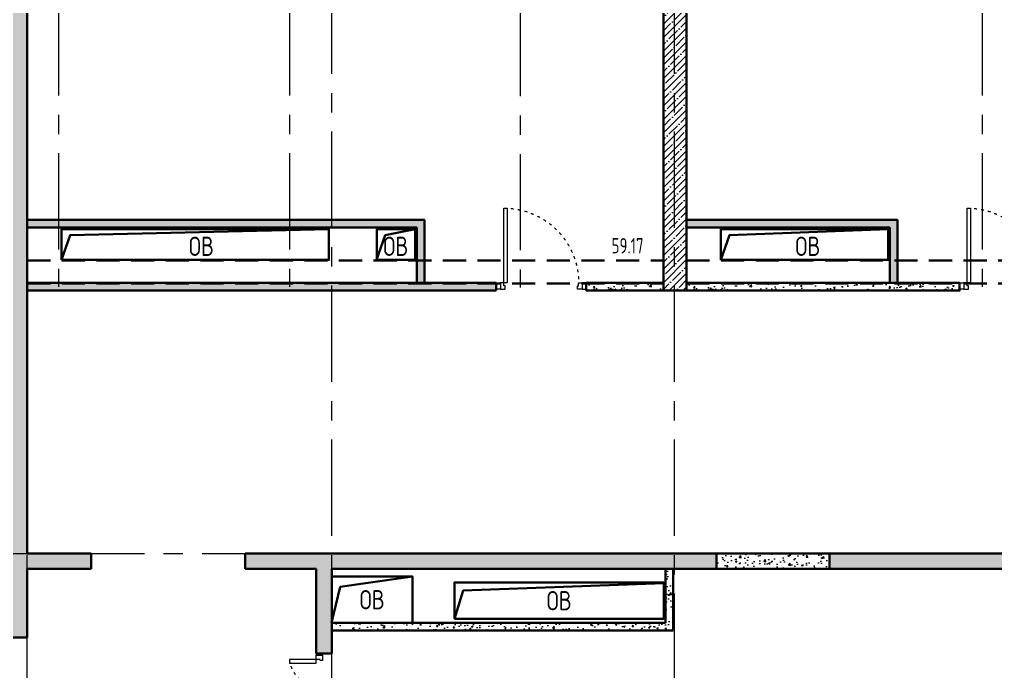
# Model space of a CAD drawing. Header units: millimetres. Extents: x -8689834 to 9419935, y 0 to 135940.
# Drawn here: x 346619 to 359298, y 73633 to 82100 of the extents above; entities that cross this region are included whole.
import ezdxf
from ezdxf import colors
from ezdxf.entities.mleader import LeaderData, LeaderLine
from ezdxf.enums import TextEntityAlignment as Align
from ezdxf.math import Vec2, Vec3

# ---------------------------------------------------------------- set-up
doc = ezdxf.new("R2010")
doc.units = ezdxf.units.MM
doc.header["$MEASUREMENT"] = 0
for name, pattern in [('ACAD_ISO03W100', [30, 12, -18]), ('ADSK_Штриховая_ш2 п1', [3, 2, -1]), ('CENTER', [2, 1.25, -0.25, 0.25, -0.25])]:
    doc.linetypes.add(name, pattern=pattern)
doc.layers.get('0').update_dxf_attribs({"color": 250, "lineweight": 9})
for name, color, linetype, lineweight in [('АР_Двери', 175, 'Continuous', 18), ('АР_Маркер экспликации', 239, 'Continuous', 13), ('АР_Номер помещения', 1, 'Continuous', 25), ('АР_Оси', 7, 'Continuous', 9), ('АР_Отметки', 250, 'Continuous', 15), ('АР_Перегородки газоблок', 165, 'Continuous', 30), ('АР_Перегородки газоблок_Штрих', 165, 'Continuous', 5), ('АР_Помещения_площадь', 19, 'Continuous', 9), ('АР_Сущ Несущая стена', 216, 'Continuous', 30), ('АР_Утеплитель', 154, 'Continuous', 9), ('АР_Штриховка монолит', 250, 'Continuous', 9), ('М_проемы ОВ 4-5эт', 172, 'Continuous', 30)]:
    doc.layers.add(name, color=color, linetype=linetype, lineweight=lineweight)
doc.layers.add('АР_Закладка сущ.проема', color=7, linetype='Continuous', lineweight=30, true_color=0xc70000)
doc.layers.add('Ригели', color=4, linetype='ADSK_Штриховая_ш2 п1', lineweight=30, true_color=0x00ffff)
doc.layers.add('АР_Отверстия', color=251, linetype='Continuous')
doc.layers.get('0').freeze()
doc.styles.add('ICOCPEUR', font='isocpeur.ttf')
doc.styles.add('ISOCPEUR', font='isocpeur.ttf', dxfattribs={"width": 0.7})
doc.styles.get("Standard").update_dxf_attribs({"font": 'isocpeur.ttf', "width": 0.7})

# ---------------------------------------------------------------- blocks, each defined once
blk = doc.blocks.new('_DotSmall')
at = {"color": 0, "linetype": 'ByBlock', "const_width": 0.5}
blk.add_lwpolyline([(-0.0625, 0, 1), (0.0625, 0, 1)], format="xyb", close=True, dxfattribs=at)
blk = doc.blocks.new('*U567')
for points in [[(0, 0), (0, -80), (55, -80), (55, 0), (0, 0)], [(55, -80), (55, 0), (115, 0), (115, -40), (100, -40), (100, -80), (55, -80)], [(1115, -80), (1115, 0), (1055, 0), (1055, -40), (1070, -40), (1070, -80), (1115, -80)], [(1170, 0), (1170, -80), (1115, -80), (1115, 0), (1170, 0)]]:
    blk.add_lwpolyline(points)
blk.add_lwpolyline([(100, -80), (100, -1050), (140, -1050), (140, -80)], close=True)
at = {"linetype": 'ACAD_ISO03W100', "ltscale": 3}
blk.add_arc((100, -80), 970, 270, 0, dxfattribs=at)
blk = doc.blocks.new('Полуторная_на лестницу')
for points in [[(75, 80), (75, 1080), (125, 1080), (125, 80)], [(1375, 430), (1375, 80), (1425, 80), (1425, 430)]]:
    blk.add_lwpolyline(points, close=True)
for points in [[(0, 0), (0, 80), (20, 80), (20, 0), (0, 0)], [(20, 80), (20, 0), (90, 0), (90, 30), (75, 30), (75, 80), (20, 80)], [(1480, 80), (1480, 0), (1410, 0), (1410, 30), (1425, 30), (1425, 80), (1480, 80)], [(1500, 0), (1500, 80), (1480, 80), (1480, 0), (1500, 0)]]:
    blk.add_lwpolyline(points)
at = {"linetype": 'ACAD_ISO03W100', "ltscale": 3}
for centre, radius, start, end in [((75, 80), 1000, 0, 90), ((1465, 40), 392, 95.9075, 174.0925)]:
    blk.add_arc(centre, radius, start, end, dxfattribs=at)
blk = doc.blocks.new('*U1828')
at = {"layer": 'АР_Номер помещения', "color": 7}
blk.add_circle((-13301, 403), 400, dxfattribs=at)
at = {"layer": 'АР_Номер помещения', "color": 7, "style": 'ISOCPEUR', "width": 0.7}
blk.add_attdef('НОМЕР_ПОМЕЩЕНИЯ', text='', height=300, dxfattribs=at).set_placement((-13301, 403), align=Align.MIDDLE_CENTER)
at = {"layer": 'АР_Помещения_площадь', "color": 7, "lineweight": 30, "width": 0.7, "flags": 104}
blk.add_attdef('ИМЯ_ПОМЕЩЕНИЯ', text='', height=100, dxfattribs=at).set_placement((158, 1217), align=Align.MIDDLE_CENTER)

msp = doc.modelspace()

# ---------------------------------------------------------------- hatches: boundary and pattern name
at = {"layer": 'АР_Перегородки газоблок_Штрих', "ltscale": 100}
h = msp.add_hatch(dxfattribs=at)
h.set_pattern_fill('AR-CONC', color=256, scale=30)
h.set_pattern_definition([(50, (133394, 90), (215.17805, -18.82564), [22.5, -247.5]), (355, (133394, 90), (-41.6254, 225.65764), [18, -198]), (100.45144, (133411.92, 88.43), (173.55265, 206.832), [19.12206, -210.34263]), (46.1842, (133394, 150), (320.1724, -49.65578), [33.75, -371.25]), (96.63564, (133420.67, 145.86), (280.3986, 292.2356), [28.6831, -315.51413]), (351.18416, (133394, 150), (280.3986, 292.2356), [27, -297]), (21, (133424, 135), (179.07212, -120.78567), [22.5, -247.5]), (326, (133424, 135), (72.9946, 217.54501), [18, -198]), (71.45144, (133438.92, 124.93), (252.06671, 96.75935), [19.12206, -210.34263]), (37.5, (133393.99, 90), (3.647957, 99.868156), [0, -195.6, 0, -201, 0, -198.75]), (7.5, (133393.99, 90), (78.92086, 118.323514), [0, -114.6, 0, -191.1, 0, -75.75]), (327.5, (133327.09, 90), (160.14673, -6.766462), [0, -75, 0, -234, 0, -310.5]), (317.5, (133297.1, 90), (174.95585, 30.031495), [0, -97.5, 0, -155.4, 0, -220.5])])
h.paths.add_polyline_path([(351879.2, 79498.5), (346719.6, 79498.5), (346719.6, 79398.5), (351779.2, 79398.5), (351779.2, 78690.3), (351879.2, 78690.3)])
h.paths.add_polyline_path([(346719.6, 79488.5), (346719.6, 79388.5)], flags=17)
h = msp.add_hatch(dxfattribs=at)
h.set_pattern_fill('AR-CONC', color=256, scale=30)
h.set_pattern_definition([(50, (139539.39, 90), (215.17805, -18.82564), [22.5, -247.5]), (355, (139539.4, 90), (-41.6254, 225.65764), [18, -198]), (100.45144, (139557.32, 88.43), (173.55265, 206.832), [19.12206, -210.34263]), (46.1842, (139539.4, 150), (320.1724, -49.65578), [33.75, -371.25]), (96.63564, (139566.07, 145.86), (280.3986, 292.2356), [28.6831, -315.51413]), (351.18416, (139539.4, 150), (280.3986, 292.2356), [27, -297]), (21, (139569.39, 135), (179.07212, -120.78567), [22.5, -247.5]), (326, (139569.4, 135), (72.9946, 217.54501), [18, -198]), (71.45144, (139584.31, 124.93), (252.06671, 96.75935), [19.12206, -210.34263]), (37.5, (139539.39, 90), (3.647957, 99.868156), [0, -195.6, 0, -201, 0, -198.75]), (7.5, (139539.39, 90), (78.92086, 118.323514), [0, -114.6, 0, -191.1, 0, -75.75]), (327.5, (139472.49, 90), (160.14673, -6.766462), [0, -75, 0, -234, 0, -310.5]), (317.5, (139442.49, 90), (174.95585, 30.031495), [0, -97.5, 0, -155.4, 0, -220.5])])
h.paths.add_polyline_path([(352865, 79488.5), (352865, 79388.5)])
h.paths.add_polyline_path([(355284.6, 79498.5), (355284.6, 79398.5), (357924.6, 79398.5), (357924.6, 78690.3), (358024.6, 78690.3), (358024.6, 79498.5)])
h = msp.add_hatch(dxfattribs=at)
h.set_pattern_fill('AR-CONC', color=256, scale=30)
h.set_pattern_definition([(50, (4140, 3584.68), (215.178055, -18.82564), [22.5, -247.5]), (355, (4140, 3584.68), (-41.6254, 225.65764), [18, -198]), (100.451444, (4157.93, 3583.11), (173.55265, 206.832), [19.12206, -210.34263]), (46.1842, (4140, 3644.68), (320.1724, -49.65578), [33.75, -371.25]), (96.63564, (4166.68, 3640.54), (280.39858, 292.23558), [28.6831, -315.51413]), (351.18416, (4140, 3644.68), (280.39858, 292.23558), [27, -297]), (21, (4170, 3629.68), (179.07212, -120.78567), [22.5, -247.5]), (326, (4170, 3629.68), (72.9946, 217.54501), [18, -198]), (71.451445, (4184.92, 3619.62), (252.06671, 96.75935), [19.12206, -210.34263]), (37.5, (4140, 3584.68), (3.647957, 99.868156), [0, -195.6, 0, -201, 0, -198.75]), (7.5, (4140, 3584.68), (78.92086, 118.323514), [0, -114.6, 0, -191.1, 0, -75.75]), (327.5, (4073.1, 3584.68), (160.14673, -6.766462), [0, -75, 0, -234, 0, -310.5]), (317.5, (4043.1, 3584.68), (174.95585, 30.031495), [0, -97.5, 0, -155.4, 0, -220.5])])
h.paths.add_polyline_path([(346719.6, 78580.3), (346719.6, 78700.3), (346719.6, 78700.3), (346719.6, 78580.3), (352812.4, 78580.3), (352812.6, 78680.3), (346719.6, 78680.3)])
h = msp.add_hatch(dxfattribs=at)
h.set_pattern_fill('AR-CONC', color=256, scale=30)
h.set_pattern_definition([(50, (11402.92, 3584.68), (215.178055, -18.82564), [22.5, -247.5]), (355, (11402.92, 3584.68), (-41.6254, 225.65764), [18, -198]), (100.451444, (11420.85, 3583.11), (173.55265, 206.832), [19.12206, -210.34263]), (46.1842, (11402.92, 3644.68), (320.1724, -49.65578), [33.75, -371.25]), (96.63564, (11429.6, 3640.54), (280.39858, 292.23558), [28.6831, -315.51413]), (351.18416, (11402.92, 3644.68), (280.39858, 292.23558), [27, -297]), (21, (11432.92, 3629.68), (179.07212, -120.78567), [22.5, -247.5]), (326, (11432.92, 3629.68), (72.9946, 217.54501), [18, -198]), (71.451445, (11447.84, 3619.62), (252.06671, 96.75935), [19.12206, -210.34263]), (37.5, (11402.92, 3584.68), (3.647957, 99.868156), [0, -195.6, 0, -201, 0, -198.75]), (7.5, (11402.92, 3584.68), (78.92086, 118.323514), [0, -114.6, 0, -191.1, 0, -75.75]), (327.5, (11336.02, 3584.68), (160.14673, -6.766462), [0, -75, 0, -234, 0, -310.5]), (317.5, (11306.02, 3584.68), (174.95585, 30.031495), [0, -97.5, 0, -155.4, 0, -220.5])])
h.paths.add_polyline_path([(353982.5, 78580.3), (353982.5, 78700.3), (353982.5, 78700.3), (353982.5, 78580.3), (354984.5, 78580.3), (354984.7, 78680.3), (353982.5, 78680.3)])
h = msp.add_hatch(dxfattribs=at)
h.set_pattern_fill('AR-CONC', color=256, scale=30)
h.set_pattern_definition([(50, (12705, 3584.68), (215.178055, -18.82564), [22.5, -247.5]), (355, (12705, 3584.68), (-41.6254, 225.65764), [18, -198]), (100.451444, (12722.93, 3583.11), (173.55265, 206.832), [19.12206, -210.34263]), (46.1842, (12705, 3644.68), (320.1724, -49.65578), [33.75, -371.25]), (96.63564, (12731.68, 3640.54), (280.39858, 292.23558), [28.6831, -315.51413]), (351.18416, (12705, 3644.68), (280.39858, 292.23558), [27, -297]), (21, (12735, 3629.68), (179.07212, -120.78567), [22.5, -247.5]), (326, (12735, 3629.68), (72.9946, 217.54501), [18, -198]), (71.451445, (12749.92, 3619.62), (252.06671, 96.75935), [19.12206, -210.34263]), (37.5, (12705, 3584.68), (3.647957, 99.868156), [0, -195.6, 0, -201, 0, -198.75]), (7.5, (12705, 3584.68), (78.92086, 118.323514), [0, -114.6, 0, -191.1, 0, -75.75]), (327.5, (12638.1, 3584.68), (160.14673, -6.766462), [0, -75, 0, -234, 0, -310.5]), (317.5, (12608.1, 3584.68), (174.95585, 30.031495), [0, -97.5, 0, -155.4, 0, -220.5])])
h.paths.add_polyline_path([(355284.6, 78580.3), (355284.6, 78700.3), (355284.6, 78700.3), (355284.6, 78580.3), (358832, 78580.3), (358832.2, 78680.3), (355284.6, 78680.3)])
h = msp.add_hatch(dxfattribs=at)
h.set_pattern_fill('AR-CONC', color=256, scale=30)
h.set_pattern_definition([(50, (0, 0), (215.178055, -18.82564), [22.5, -247.5]), (355, (0, 0), (-41.6254, 225.65764), [18, -198]), (100.451444, (17.93, -1.57), (173.55265, 206.832), [19.12206, -210.34263]), (46.1842, (0, 60), (320.1724, -49.65578), [33.75, -371.25]), (96.63564, (26.68, 55.86), (280.39858, 292.23558), [28.6831, -315.51413]), (351.18416, (0, 60), (280.39858, 292.23558), [27, -297]), (21, (30, 45), (179.072116, -120.78567), [22.5, -247.5]), (326, (30, 45), (72.9946, 217.54501), [18, -198]), (71.451445, (44.92, 34.93), (252.06671, 96.75935), [19.12206, -210.34263]), (37.5, (0, 0), (3.647957, 99.868156), [0, -195.6, 0, -201, 0, -198.75]), (7.5, (0, 0), (78.92086, 118.323514), [0, -114.6, 0, -191.1, 0, -75.75]), (327.5, (-66.9, 0), (160.14673, -6.766462), [0, -75, 0, -234, 0, -310.5]), (317.5, (-96.9, 0), (174.95585, 30.031495), [0, -97.5, 0, -155.4, 0, -220.5])])
h.paths.add_polyline_path([(355674.3, 75165.7), (355674.3, 74965.7), (357144, 74965.7), (357144, 75165.7)])
h = msp.add_hatch(dxfattribs=at)
h.set_pattern_fill('AR-CONC', color=256, scale=30)
h.set_pattern_definition([(50, (134544, 0), (215.17805, -18.82564), [22.5, -247.5]), (355, (134544, 0), (-41.6254, 225.65764), [18, -198]), (100.45144, (134561.93, -1.57), (173.55265, 206.832), [19.12206, -210.34263]), (46.1842, (134544, 60), (320.1724, -49.65578), [33.75, -371.25]), (96.63564, (134570.68, 55.86), (280.3986, 292.2356), [28.6831, -315.51413]), (351.18416, (134544, 60), (280.3986, 292.2356), [27, -297]), (21, (134574, 45), (179.07212, -120.78567), [22.5, -247.5]), (326, (134574, 45), (72.9946, 217.54501), [18, -198]), (71.45144, (134588.92, 34.93), (252.06671, 96.75935), [19.12206, -210.34263]), (37.5, (134544, 0), (3.647957, 99.868156), [0, -195.6, 0, -201, 0, -198.75]), (7.5, (134544, 0), (78.92086, 118.323514), [0, -114.6, 0, -191.1, 0, -75.75]), (327.5, (134477.1, 0), (160.14673, -6.766462), [0, -75, 0, -234, 0, -310.5]), (317.5, (134447.1, 0), (174.95585, 30.031495), [0, -97.5, 0, -155.4, 0, -220.5])])
h.paths.add_polyline_path([(355109.6, 74966), (355009.6, 74965.4), (355009.6, 74264.5), (350674.7, 74264.5), (350674.6, 74164.5), (355109.6, 74164.5)])
at = {"layer": 'АР_Утеплитель', "ltscale": 100}
h = msp.add_hatch(dxfattribs=at)
h.set_pattern_fill('ANSI37', color=256, scale=700)
h.set_pattern_definition([(45, (-615542.02, 104359.21), (-61.871843, 61.871843), []), (135, (-615542.02, 104359.21), (-61.871843, -61.871843), [])])
edge = h.paths.add_edge_path(flags=17)
edge.add_line((376939.6, 63505.8), (377089.6, 63505.8))
edge.add_line((377089.6, 63505.8), (377089.6, 66645.7))
edge.add_line((377089.6, 66645.7), (368554.3, 66645.7))
edge.add_arc((363742.1, 66559.2), 4812.9, -3.73457, 1.02993, ccw=False)
edge.add_line((368544.9, 66245.7), (368695.3, 66245.7))
edge.add_arc((363905.3, 66542.7), 4799.2, 356.45146, 359.43836)
edge.add_line((368704.3, 66495.7), (376939.6, 66495.7))
edge.add_line((376939.6, 66495.7), (376939.6, 63505.8))
h.paths.add_polyline_path([(380769.6, 61305.7), (380769.6, 61455.7), (377089.6, 61455.7), (377089.6, 63505.8), (376939.6, 63505.8), (376939.6, 61305.7)], flags=17)
h.paths.add_polyline_path([(380769.6, 61455.7), (380769.6, 61305.7), (384819.6, 61305.7), (384819.6, 54955.7), (398219.6, 54955.7), (398219.6, 64965.7), (391869.6, 64965.7), (391869.6, 82835.7), (381369.6, 82835.7), (381369.6, 86800.7), (346269.6, 86800.7), (346269.6, 82835.7), (341444.4, 82835.7), (341444.4, 82685.7), (346419.6, 82685.7), (346419.6, 86650.7), (381219.6, 86650.7), (381219.6, 82685.7), (391719.6, 82685.7), (391719.6, 64815.7), (398069.6, 64815.7), (398069.6, 55105.7), (384969.6, 55105.7), (384969.6, 61455.7)])
at = {"layer": 'АР_Штриховка монолит', "ltscale": 100}
h = msp.add_hatch(dxfattribs=at)
h.set_pattern_fill('ANSI35', color=256, scale=500)
h.paths.add_polyline_path([(347549.6, 74965.7), (347549.6, 75165.7), (346719.6, 75165.7), (346719.6, 86350.7), (380919.6, 86350.7), (380919.6, 86650.7), (346419.6, 86650.7), (346419.6, 82685.7), (346419.6, 82485.7), (346419.6, 75165.7), (346519.6, 75165.7), (346519.6, 74075.7), (346719.6, 74075.7), (346719.6, 74965.7)])
h.paths.add_polyline_path([(349549.6, 75165.7), (349549.6, 74965.7), (350474.6, 74965.7), (350474.6, 73865.7), (350674.6, 73865.7), (350674.6, 74965.7), (355674.3, 74965.7), (355674.3, 75165.7)])
h = msp.add_hatch(dxfattribs=at)
h.set_pattern_fill('ANSI35', color=256, scale=500)
h.paths.add_polyline_path([(355284.6, 86350.7), (354984.6, 86350.7), (354984.6, 78580.3), (355284.6, 78580.3)])
h = msp.add_hatch(dxfattribs=at)
h.set_pattern_fill('ANSI35', color=256, scale=500)
h.set_pattern_definition([(45, (-3240.6, 3970), (-88.388348, 88.388348), []), (45, (-3152.21, 3970), (-88.388348, 88.388348), [156.25, -31.25, 0, -31.25])])
h.paths.add_polyline_path([(375450.2, 75165.7), (357144, 75167), (357144, 74965.7), (375450.2, 74965.7)])

# ---------------------------------------------------------------- linework, layer by layer
at = {"layer": 'АР_Закладка сущ.проема', "ltscale": 100}
msp.add_lwpolyline([(357144, 75165.7), (355674.3, 75165.7), (355674.3, 74965.7), (357144, 74965.7)], close=True, dxfattribs=at)
at = {"layer": 'АР_Оси', "linetype": 'CENTER', "ltscale": 1000}
for p, q in [((347124.6, 134363.2), (347124.6, 78630.8)), ((350124.6, 134363.2), (350124.6, 78630.8)), ((353124.6, 134353.1), (353124.6, 78620.8)), ((359124.6, 134363.2), (359124.6, 78630.8)), ((346719.6, 53394.4), (346719.6, 87701.9)), ((350674.6, 53394.4), (350674.6, 87701.9)), ((355129.6, 53394.4), (355129.6, 87701.9)), ((316990.9, 75165.7), (400588, 75165.7)), ((316990.9, 75165.7), (355674.3, 75165.7)), ((357144, 75165.7), (375450.2, 75165.7))]:
    msp.add_line(p, q, dxfattribs=at)
at = {"layer": 'АР_Перегородки газоблок', "ltscale": 100}
for p, q in [((355009.6, 74965.7), (355009.6, 74264.5)), ((355109.6, 74965.7), (355109.6, 74164.5)), ((355009.6, 74264.5), (350674.6, 74264.5)), ((355109.6, 74164.5), (350674.6, 74164.5))]:
    msp.add_line(p, q, dxfattribs=at)
for points in [[(346719.6, 79498.5), (351879.2, 79498.5), (351879.2, 78680.3)], [(351779.2, 78680.3), (351779.2, 79398.5), (346719.6, 79398.5)], [(355284.6, 79498.5), (358024.6, 79498.5), (358024.6, 78680.3)], [(357924.6, 78680.3), (357924.6, 79398.5), (355284.6, 79398.5)], [(346719.6, 78680.3), (352812.5, 78680.3)], [(352812.5, 78680.3), (352812.5, 78580.3)], [(353982.5, 78580.3), (353982.5, 78680.3)], [(353982.5, 78680.3), (354984.6, 78680.3)], [(355284.6, 78680.3), (358832.1, 78680.3), (358832.1, 78580.3), (355284.6, 78580.3)], [(352812.5, 78580.3), (346719.6, 78580.3)], [(354984.6, 78580.3), (353982.5, 78580.3)]]:
    msp.add_lwpolyline(points, dxfattribs=at)
at = {"layer": 'АР_Сущ Несущая стена', "ltscale": 100}
for p, q in [((346719.6, 86350.7), (346719.6, 75165.7)), ((354984.6, 86350.7), (354984.6, 78580.3)), ((355284.6, 86350.7), (355284.6, 78580.3)), ((354984.6, 78580.3), (355284.6, 78580.3)), ((346719.6, 75165.7), (347549.6, 75165.7)), ((349549.6, 75165.7), (355674.3, 75165.7)), ((355674.3, 74965.7), (355674.3, 75165.7)), ((357144, 74965.7), (357144, 75165.7)), ((357144, 75165.7), (375450.2, 75165.7)), ((346719.6, 74965.7), (346719.6, 74075.7)), ((346719.6, 74965.7), (347549.6, 74965.7)), ((349549.6, 74965.7), (350474.6, 74965.7)), ((350474.6, 74965.7), (350474.6, 73865.7)), ((350674.6, 74965.7), (355674.3, 74965.7)), ((350674.6, 74965.7), (350674.6, 73865.7)), ((357144, 74965.7), (375450.2, 74965.7)), ((346519.6, 74075.7), (346719.6, 74075.7)), ((350474.6, 73865.7), (350674.6, 73865.7))]:
    msp.add_line(p, q, dxfattribs=at)
for points in [[(347549.6, 75165.7), (347549.6, 74965.7)], [(349549.6, 75165.7), (349549.6, 74965.7)]]:
    msp.add_lwpolyline(points, dxfattribs=at)
at = {"layer": 'М_проемы ОВ 4-5эт'}
for points in [[(347164.6, 78978.5), (350639.6, 78978.5), (350639.6, 79378.5), (347164.6, 79378.5)], [(351259.2, 78977.5), (351759.2, 78977.5), (351759.2, 79377.5), (351259.2, 79377.5)], [(355729.6, 78978.5), (357904.6, 78978.5), (357904.6, 79378.5), (355729.6, 79378.5)], [(350674.6, 74265.1), (351724.6, 74265.1), (351724.6, 74865.1), (350674.6, 74865.1)], [(352269.6, 74315.1), (354989.6, 74315.1), (354989.6, 74790.1), (352269.6, 74790.1)]]:
    msp.add_lwpolyline(points, close=True, dxfattribs=at)
for points in [[(347164.6, 78977.5), (347276.5, 79298.5), (350639.6, 79378.5)], [(351258.8, 78977.5), (351370.8, 79298.5), (351759.3, 79377.5)], [(355729.2, 78977.5), (355841.1, 79298.5), (357904.6, 79378.5)], [(350674.3, 74264.1), (350786.2, 74731.3), (351724.6, 74865.1)], [(352269.6, 74315.1), (352381.5, 74684.2), (354989.6, 74782.3)]]:
    msp.add_lwpolyline(points, dxfattribs=at)
at = {"layer": 'Ригели', "color": 6, "linetype": 'ADSK_Штриховая_ш2 п1', "lineweight": 30, "ltscale": 150}
for p, q in [((346719.6, 78970.1), (354984.6, 78970.1)), ((355284.6, 78970.1), (363549.6, 78970.1)), ((346719.6, 78670.1), (354984.6, 78670.1)), ((355284.6, 78670.1), (363549.6, 78670.1))]:
    msp.add_line(p, q, dxfattribs=at)

# ---------------------------------------------------------------- block references
at = {"layer": 'АР_Двери', "xscale": -1, "rotation": 180}
for p in [(352812.5, 78600.3), (358832.1, 78600.3)]:
    msp.add_blockref('*U567', p, dxfattribs=at)
at = {"layer": 'АР_Двери', "rotation": 90.00000000000001}
msp.add_blockref('Полуторная_на лестницу', (350554.6, 72365.7), dxfattribs=at)
at = {"layer": 'АР_Маркер экспликации', "color": 7}
ref = msp.add_blockref('*U1828', (364491.2, 82864.6), dxfattribs=at)
ref.add_attrib('НОМЕР_ПОМЕЩЕНИЯ', '509', dxfattribs={"layer": 'АР_Номер помещения', "color": 7, "height": 300, "style": 'ISOCPEUR', "width": 0.7}).set_placement((351189.9, 83267.3), align=Align.MIDDLE_CENTER)
ref.add_attrib('ПЛОЩАДЬ_ПОМЕЩЕНИЯ', '59.17', dxfattribs={"layer": 'АР_Помещения_площадь', "color": 7, "height": 200, "style": 'ISOCPEUR', "width": 0.7}).set_placement((354726.4, 79161.9), align=Align.MIDDLE_RIGHT)

# ---------------------------------------------------------------- texts
at = {"layer": 'АР_Отверстия', "ltscale": 100, "char_height": 250, "attachment_point": 5, "line_spacing_factor": 0.7, "style": 'ICOCPEUR'}
for insert in [(348980.7, 79155.1), (351506.2, 79155.1), (356859.2, 79155.1), (351199.6, 74565.1), (353629.6, 74552.6)]:
    msp.add_mtext('\\A1;{\\W0.8;ОВ}', dxfattribs=dict(at, insert=insert))

# ---------------------------------------------------------------- leaders
at = {"layer": 'АР_Отметки'}
ml = msp.add_multileader_mtext('Standard', dxfattribs=at)
ml.set_content('Л.4', color=256, style='ISOCPEUR')
ml.set_leader_properties(color=256, linetype='Continuous', lineweight=-1)
ml.set_arrow_properties(name='DOTSMALL')
ml.build(insert=Vec2(0, 0))
ml.multileader.update_dxf_attribs({"has_text_frame": 1, "text_left_attachment_type": 4, "text_right_attachment_type": 4, "dogleg_length": 100, "arrow_head_size": 180})
ctx = ml.context
ctx.base_point, ctx.char_height, ctx.arrow_head_size, ctx.landing_gap_size, ctx.plane_origin = Vec3(492034.9, 129862.6), 250, 180, 50, Vec3(520155.4, 117704.9)
ctx.left_attachment, ctx.right_attachment = 4, 4
notes = []
notes.append((ctx, [(0, (0, 0, 0), (0, 0), (1, 0), 1, [])]))
ctx.mtext.insert, ctx.mtext.width, ctx.mtext.line_spacing_style, ctx.mtext.flow_direction = Vec3(492084.9, 130195.9), 852.697, 2, 5
ml = msp.add_multileader_mtext('Standard', dxfattribs=at)
ml.set_content('Л.4', color=256, style='ISOCPEUR')
ml.set_leader_properties(color=256, linetype='Continuous', lineweight=-1)
ml.set_arrow_properties(name='DOTSMALL')
ml.build(insert=Vec2(0, 0))
ml.multileader.update_dxf_attribs({"has_text_frame": 1, "text_left_attachment_type": 4, "text_right_attachment_type": 4, "dogleg_length": 100, "arrow_head_size": 180})
ctx = ml.context
ctx.base_point, ctx.char_height, ctx.arrow_head_size, ctx.landing_gap_size, ctx.plane_origin = Vec3(354034, 129862.6), 250, 180, 50, Vec3(382154.5, 117704.9)
ctx.left_attachment, ctx.right_attachment = 4, 4
notes.append((ctx, [(0, (0, 0, 0), (0, 0), (1, 0), 1, [])]))
ctx.mtext.insert, ctx.mtext.width, ctx.mtext.line_spacing_style, ctx.mtext.flow_direction = Vec3(354084, 130195.9), 852.697, 2, 5
ml = msp.add_multileader_mtext('Standard', dxfattribs=at)
ml.set_content('+13,700', color=256, style='ISOCPEUR')
ml.set_leader_properties(color=256, linetype='Continuous', lineweight=-1)
ml.set_arrow_properties(name='DOTSMALL')
ml.build(insert=Vec2(0, 0))
ml.multileader.update_dxf_attribs({"has_text_frame": 1, "text_left_attachment_type": 4, "text_right_attachment_type": 4, "dogleg_length": 100, "arrow_head_size": 180})
ctx = ml.context
ctx.base_point, ctx.char_height, ctx.arrow_head_size, ctx.landing_gap_size, ctx.plane_origin = Vec3(383897.4, 81208.7), 250, 180, 50, Vec3(383648, 80547.8)
ctx.left_attachment, ctx.right_attachment = 4, 4
notes.append((ctx, [(0, (0, 0, 0), (0, 0), (1, 0), 1, [])]))
ctx.mtext.insert, ctx.mtext.width, ctx.mtext.line_spacing_style, ctx.mtext.flow_direction = Vec3(383947.4, 81542), 852.697, 2, 5
ml = msp.add_multileader_mtext('Standard', dxfattribs=at)
ml.set_content('Л.1', color=256, style='ISOCPEUR')
ml.set_leader_properties(color=256, linetype='Continuous', lineweight=-1)
ml.set_arrow_properties(name='DOTSMALL')
ml.build(insert=Vec2(0, 0))
ml.multileader.update_dxf_attribs({"has_text_frame": 1, "text_left_attachment_type": 4, "text_right_attachment_type": 4, "dogleg_length": 100, "arrow_head_size": 180})
ctx = ml.context
ctx.base_point, ctx.char_height, ctx.arrow_head_size, ctx.landing_gap_size, ctx.plane_origin = Vec3(381637, 80989.8, 0), 250, 180, 50, Vec3(368740.9, 68449, 0)
ctx.left_attachment, ctx.right_attachment = 4, 4
notes.append((ctx, [(0, (0, 0, 0), (0, 0), (1, 0), 1, [])]))
ctx.mtext.insert, ctx.mtext.width, ctx.mtext.line_spacing_style, ctx.mtext.flow_direction = Vec3(381687, 81323.1, 0), 852.697, 2, 5
ml = msp.add_multileader_mtext('Standard', dxfattribs=at)
ml.set_content('+19,400', color=256, style='ISOCPEUR')
ml.set_leader_properties(color=256, linetype='Continuous', lineweight=-1)
ml.set_arrow_properties(name='DOTSMALL')
ml.build(insert=Vec2(0, 0))
ml.multileader.update_dxf_attribs({"has_text_frame": 1, "text_left_attachment_type": 4, "text_right_attachment_type": 4, "dogleg_length": 100, "arrow_head_size": 180})
ctx = ml.context
ctx.base_point, ctx.char_height, ctx.arrow_head_size, ctx.landing_gap_size, ctx.plane_origin = Vec3(522386.5, 76516.7), 250, 180, 50, Vec3(522305.1, 74806)
ctx.left_attachment, ctx.right_attachment = 4, 4
notes.append((ctx, [(0, (0, 0, 0), (0, 0), (1, 0), 1, [])]))
ctx.mtext.insert, ctx.mtext.width, ctx.mtext.defined_height, ctx.mtext.line_spacing_style, ctx.mtext.flow_direction = Vec3(522436.5, 76850), 696.035, 776.5, 2, 5
ml = msp.add_multileader_mtext('Standard', dxfattribs=at)
ml.set_content('+19,400', color=256, style='ISOCPEUR')
ml.set_leader_properties(color=256, linetype='Continuous', lineweight=-1)
ml.set_arrow_properties(name='DOTSMALL')
ml.build(insert=Vec2(0, 0))
ml.multileader.update_dxf_attribs({"has_text_frame": 1, "text_left_attachment_type": 4, "text_right_attachment_type": 4, "dogleg_length": 100, "arrow_head_size": 180})
ctx = ml.context
ctx.base_point, ctx.char_height, ctx.arrow_head_size, ctx.landing_gap_size, ctx.plane_origin = Vec3(480510.6, 76415.4), 250, 180, 50, Vec3(480513.6, 74228)
ctx.left_attachment, ctx.right_attachment = 4, 4
notes.append((ctx, [(0, (0, 0, 0), (0, 0), (1, 0), 1, [])]))
ctx.mtext.insert, ctx.mtext.width, ctx.mtext.defined_height, ctx.mtext.line_spacing_style, ctx.mtext.flow_direction = Vec3(480560.6, 76748.7), 696.035, 776.5, 2, 5
ml = msp.add_multileader_mtext('Standard', dxfattribs=at)
ml.set_content('+15,850', color=256, style='ISOCPEUR')
ml.set_leader_properties(color=256, linetype='Continuous', lineweight=-1)
ml.set_arrow_properties(name='DOTSMALL')
ml.build(insert=Vec2(0, 0))
ml.multileader.update_dxf_attribs({"has_text_frame": 1, "text_left_attachment_type": 4, "text_right_attachment_type": 4, "dogleg_length": 100, "arrow_head_size": 180})
ctx = ml.context
ctx.base_point, ctx.char_height, ctx.arrow_head_size, ctx.landing_gap_size, ctx.plane_origin = Vec3(381319.9, 75537.4), 250, 180, 50, Vec3(382244.9, 73193.8)
ctx.left_attachment, ctx.right_attachment = 4, 4
notes.append((ctx, [(0, (0, 0, 0), (0, 0), (1, 0), 1, [])]))
ctx.mtext.insert, ctx.mtext.width, ctx.mtext.line_spacing_style, ctx.mtext.flow_direction = Vec3(381369.9, 75870.8), 852.697, 2, 5
for ctx, leaders in notes:
    for number, flags, end, landing, length, lines in leaders:
        leader = LeaderData()
        leader.index, (leader.has_last_leader_line, leader.has_dogleg_vector, leader.attachment_direction) = number, flags
        leader.last_leader_point, leader.dogleg_vector, leader.dogleg_length = Vec3(end), Vec3(landing), length
        for number, points, colour, breaks in lines:
            line = LeaderLine()
            line.index, line.vertices, line.color, line.breaks = number, Vec3.list(points), colors.encode_raw_color(colour), breaks
            leader.lines.append(line)
        ctx.leaders.append(leader)

doc.saveas('drawing.dxf')
